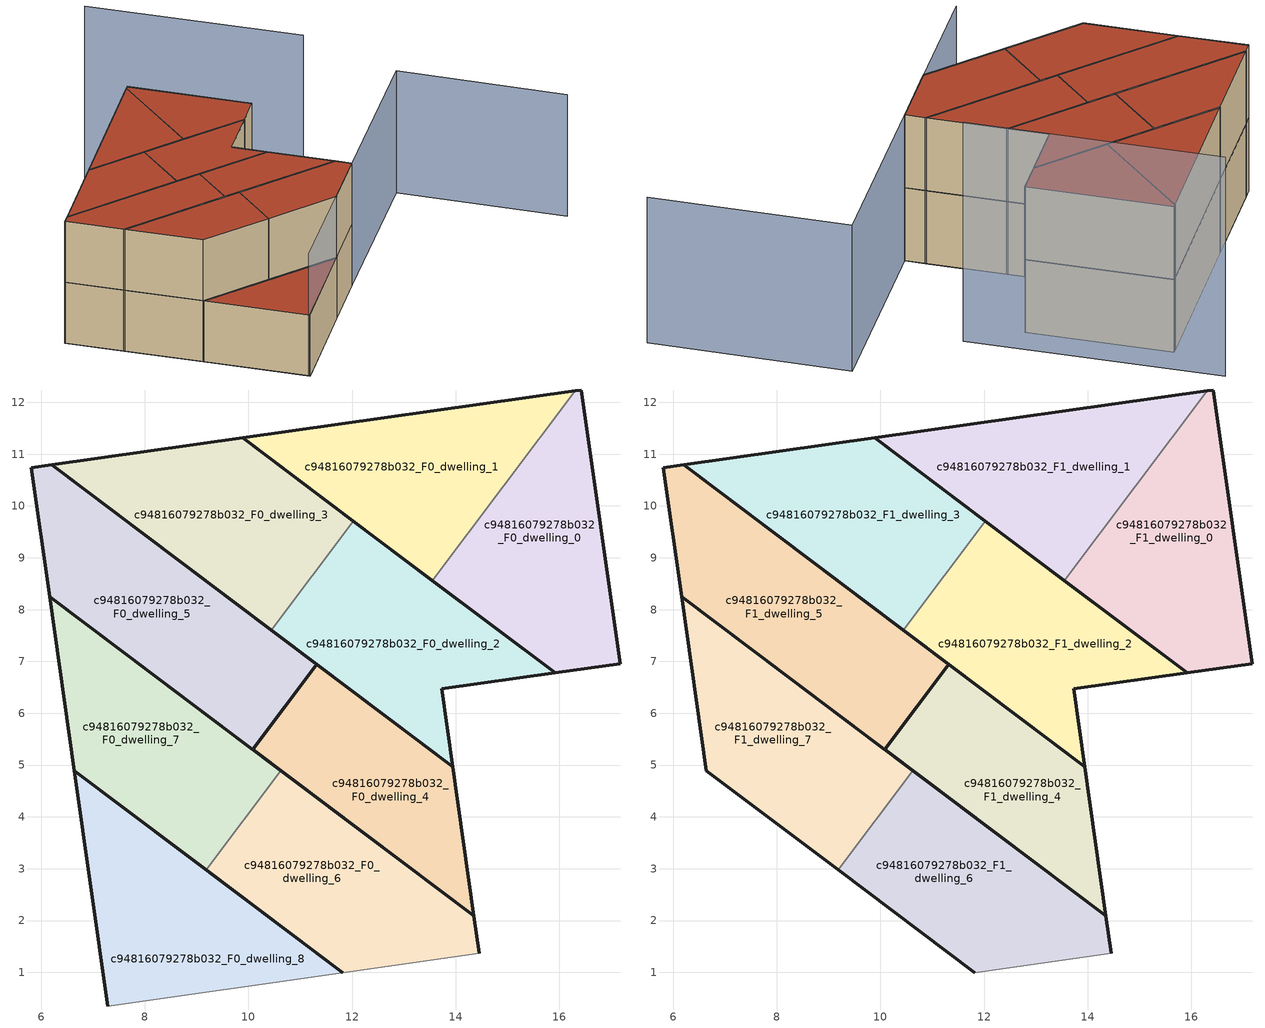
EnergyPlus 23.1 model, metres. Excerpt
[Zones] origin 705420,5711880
c94816079278b032_F0_dwelling_0
 floor ground (EU_floor_Construction): 17.17,6.96 16.42,12.24 16.3,12.22 13.55,8.56 15.92,6.78 z0
 wall outside (EU_wall_Construction): 16.3,12.22 16.42,12.24 17.17,6.96 15.92,6.78 13.55,8.56 z0:3
 wall to c94816079278b032_F0_dwelling_1 (EU_wall_Construction): 13.55,8.56 16.3,12.22 z0:3
c94816079278b032_F0_dwelling_1
 floor ground (EU_floor_Construction): 13.55,8.56 16.3,12.22 9.89,11.31 z0
 wall outside (EU_wall_Construction): 13.55,8.56 9.89,11.31 16.3,12.22 z0:3
c94816079278b032_F0_dwelling_2
 floor ground (EU_floor_Construction): 15.92,6.78 12.02,9.71 10.44,7.6 13.94,4.97 13.73,6.47 z0
 wall outside (EU_wall_Construction): 12.02,9.71 15.92,6.78 13.73,6.47 13.94,4.97 10.44,7.6 z0:3
 wall to c94816079278b032_F0_dwelling_3 (EU_wall_Construction): 10.44,7.6 12.02,9.71 z0:3
c94816079278b032_F0_dwelling_3
 floor ground (EU_floor_Construction): 10.44,7.6 12.02,9.71 9.89,11.31 6.2,10.79 z0
 wall outside (EU_wall_Construction): 10.44,7.6 6.2,10.79 9.89,11.31 12.02,9.71 z0:3
c94816079278b032_F0_dwelling_4
 floor ground (EU_floor_Construction): 14.35,2.09 13.94,4.97 11.32,6.94 10.09,5.3 z0
 wall outside (EU_wall_Construction): 14.35,2.09 10.09,5.3 11.32,6.94 13.94,4.97 14.35,2.09 z0:3
c94816079278b032_F0_dwelling_5
 floor ground (EU_floor_Construction): 10.08,5.3 11.32,6.94 6.2,10.79 5.81,10.74 6.17,8.25 z0
 wall outside (EU_wall_Construction): 10.08,5.3 6.17,8.25 5.81,10.74 6.2,10.79 11.32,6.94 10.08,5.3 z0:3
c94816079278b032_F0_dwelling_6
 floor ground (EU_floor_Construction): 14.45,1.37 14.35,2.09 10.63,4.89 9.19,2.98 11.82,0.99 z0
 wall outside (EU_wall_Construction): 10.63,4.89 14.35,2.09 14.45,1.37 / 11.82,0.99 9.19,2.98 z0:3
 wall to c94816079278b032_F0_dwelling_7 (EU_wall_Construction): 9.19,2.98 10.63,4.89 z0:3
 wall adiabatic (EU_wall_Construction): 14.45,1.37 11.82,0.99 z0:3
c94816079278b032_F0_dwelling_7
 floor ground (EU_floor_Construction): 9.19,2.98 10.63,4.89 6.17,8.25 6.64,4.89 z0
 wall outside (EU_wall_Construction): 9.19,2.98 6.64,4.89 6.17,8.25 10.63,4.89 z0:3
c94816079278b032_F0_dwelling_8
 floor ground (EU_floor_Construction): 11.82,0.99 6.64,4.89 7.29,0.35 z0
 wall outside (EU_wall_Construction): 7.29,0.35 6.64,4.89 11.82,0.99 z0:3
 wall adiabatic (EU_wall_Construction): 11.82,0.99 7.29,0.35 z0:3
 roof outside (EU_roof_Construction): 11.82,0.99 7.29,0.35 6.64,4.89 z3
c94816079278b032_F1_dwelling_0
 floor to c94816079278b032_F0_dwelling_0 (EU_floor_Construction): 17.17,6.96 16.42,12.24 16.3,12.22 13.55,8.56 15.92,6.78 z3
 wall outside (EU_wall_Construction): 16.3,12.22 16.42,12.24 17.17,6.96 15.92,6.78 13.55,8.56 z3:6
 wall to c94816079278b032_F1_dwelling_1 (EU_wall_Construction): 13.55,8.56 16.3,12.22 z3:6
 roof outside (EU_roof_Construction): 16.42,12.24 17.17,6.96 15.92,6.78 13.55,8.56 16.3,12.22 z6
c94816079278b032_F1_dwelling_1
 floor to c94816079278b032_F0_dwelling_1 (EU_floor_Construction): 13.55,8.56 16.3,12.22 9.89,11.31 z3
 wall outside (EU_wall_Construction): 13.55,8.56 9.89,11.31 16.3,12.22 z3:6
 roof outside (EU_roof_Construction): 16.3,12.22 13.55,8.56 9.89,11.31 z6
c94816079278b032_F1_dwelling_2
 floor to c94816079278b032_F0_dwelling_2 (EU_floor_Construction): 15.92,6.78 12.02,9.71 10.44,7.6 13.94,4.97 13.73,6.47 z3
 wall outside (EU_wall_Construction): 12.02,9.71 15.92,6.78 13.73,6.47 13.94,4.97 10.44,7.6 z3:6
 wall to c94816079278b032_F1_dwelling_3 (EU_wall_Construction): 10.44,7.6 12.02,9.71 z3:6
 roof outside (EU_roof_Construction): 15.92,6.78 13.73,6.47 13.94,4.97 10.44,7.6 12.02,9.71 z6
c94816079278b032_F1_dwelling_3
 floor to c94816079278b032_F0_dwelling_3 (EU_floor_Construction): 10.44,7.6 12.02,9.71 9.89,11.31 6.2,10.79 z3
 wall outside (EU_wall_Construction): 10.44,7.6 6.2,10.79 9.89,11.31 12.02,9.71 z3:6
 roof outside (EU_roof_Construction): 12.02,9.71 10.44,7.6 6.2,10.79 9.89,11.31 z6
c94816079278b032_F1_dwelling_4
 floor to c94816079278b032_F0_dwelling_4 (EU_floor_Construction): 14.35,2.09 13.94,4.97 11.32,6.94 10.09,5.3 z3
 wall outside (EU_wall_Construction): 14.35,2.09 10.09,5.3 11.32,6.94 13.94,4.97 14.35,2.09 z3:6
 roof outside (EU_roof_Construction): 13.94,4.97 14.35,2.09 10.09,5.3 11.32,6.94 z6
c94816079278b032_F1_dwelling_5
 floor to c94816079278b032_F0_dwelling_5 (EU_floor_Construction): 10.08,5.3 11.32,6.94 6.2,10.79 5.81,10.74 6.17,8.25 z3
 wall outside (EU_wall_Construction): 10.08,5.3 6.17,8.25 5.81,10.74 6.2,10.79 11.32,6.94 10.08,5.3 z3:6
 roof outside (EU_roof_Construction): 11.32,6.94 10.08,5.3 6.17,8.25 5.81,10.74 6.2,10.79 z6
c94816079278b032_F1_dwelling_6
 floor to c94816079278b032_F0_dwelling_6 (EU_floor_Construction): 14.45,1.37 14.35,2.09 10.63,4.89 9.19,2.98 11.82,0.99 z3
 wall outside (EU_wall_Construction): 10.63,4.89 14.35,2.09 14.45,1.37 / 11.82,0.99 9.19,2.98 z3:6
 wall to c94816079278b032_F1_dwelling_7 (EU_wall_Construction): 9.19,2.98 10.63,4.89 z3:6
 wall adiabatic (EU_wall_Construction): 14.45,1.37 11.82,0.99 z3:6
 roof outside (EU_roof_Construction): 14.35,2.09 14.45,1.37 11.82,0.99 9.19,2.98 10.63,4.89 z6
c94816079278b032_F1_dwelling_7
 floor to c94816079278b032_F0_dwelling_7 (EU_floor_Construction): 9.19,2.98 10.63,4.89 6.17,8.25 6.64,4.89 z3
 wall outside (EU_wall_Construction): 9.19,2.98 6.64,4.89 6.17,8.25 10.63,4.89 z3:6
 roof outside (EU_roof_Construction): 10.63,4.89 9.19,2.98 6.64,4.89 6.17,8.25 z6
shading: 7.28,0.41 21.72,2.33 / 21.72,2.33 22.68,-4.93 z0:6; 18.48,5.19 17.16,14.44 z0:9
[Building]
EU S2 Campaign: North Axis=0; Terrain=City; Solar Distribution=FullExterior
[Site:Location]
London: Latitude=51.5; Longitude=-0.5; Time Zone=0; Elevation=25
[SizingPeriod:WeatherFileDays]
AnnualSizingPeriod: Begin Month=1; Begin Day of Month=1; End Month=12; End Day of Month=31; Day of Week for Start Day=Monday; Use Weather File Daylight Saving Period=No; Use Weather File Rain and Snow Indicators=No
[MATERIAL]
EU_InternalMass_Material: Roughness=MediumRough; Thickness=0.1; Conductivity=1; Density=1800; Specific Heat=900; Thermal Absorptance=0.9; Solar Absorptance=0.7; Visible Absorptance=0.7
[MATERIAL:NOMASS] Roughness=MediumRough; Thermal Absorptance=0.9; Solar Absorptance=0.7; Visible Absorptance=0.7
Name | Thermal Resistance
EU_wall_NoMass | 1.04674
EU_roof_NoMass | 4.32442
EU_floor_NoMass | 2.04616
[CONSTRUCTION]
EU_wall_Construction: EU_wall_NoMass
EU_roof_Construction: EU_roof_NoMass
EU_floor_Construction: EU_floor_NoMass
EU_InternalMass_Construction: EU_InternalMass_Material
[ZONE] Type=1; Multiplier=1; Ceiling Height=autocalculate; Floor Area=autocalculate; Part of Total Floor Area=Yes
Name | Volume
c94816079278b032_F0_dwelling_0; c94816079278b032_F1_dwelling_0 | 31.4788
c94816079278b032_F0_dwelling_1; c94816079278b032_F1_dwelling_1 | 31.4912
c94816079278b032_F0_dwelling_2; c94816079278b032_F1_dwelling_2 | 31.4993
c94816079278b032_F0_dwelling_3; c94816079278b032_F1_dwelling_3 | 31.5015
c94816079278b032_F0_dwelling_4; c94816079278b032_F1_dwelling_4 | 26.5474
c94816079278b032_F0_dwelling_5; c94816079278b032_F1_dwelling_5 | 36.3662
c94816079278b032_F0_dwelling_6; c94816079278b032_F1_dwelling_6 | 31.4941
c94816079278b032_F0_dwelling_7; c94816079278b032_F1_dwelling_7 | 31.4868
c94816079278b032_F0_dwelling_8 | 31.4919
[INTERNALMASS] Construction=EU_InternalMass_Construction
Name | Zone or ZoneList | Surface Area
c94816079278b032_F0_dwelling_0_EU_InternalMass | c94816079278b032_F0_dwelling_0 | 10.4923
c94816079278b032_F0_dwelling_1_EU_InternalMass | c94816079278b032_F0_dwelling_1 | 10.496
c94816079278b032_F0_dwelling_2_EU_InternalMass | c94816079278b032_F0_dwelling_2 | 10.4999
c94816079278b032_F0_dwelling_3_EU_InternalMass | c94816079278b032_F0_dwelling_3 | 10.4997
c94816079278b032_F0_dwelling_4_EU_InternalMass | c94816079278b032_F0_dwelling_4 | 8.85999
c94816079278b032_F0_dwelling_5_EU_InternalMass | c94816079278b032_F0_dwelling_5 | 12.1218
c94816079278b032_F0_dwelling_6_EU_InternalMass | c94816079278b032_F0_dwelling_6 | 10.4977
c94816079278b032_F0_dwelling_7_EU_InternalMass | c94816079278b032_F0_dwelling_7 | 10.5021
c94816079278b032_F0_dwelling_8_EU_InternalMass | c94816079278b032_F0_dwelling_8 | 10.497
c94816079278b032_F1_dwelling_0_EU_InternalMass | c94816079278b032_F1_dwelling_0 | 10.4965
c94816079278b032_F1_dwelling_1_EU_InternalMass | c94816079278b032_F1_dwelling_1 | 10.4938
c94816079278b032_F1_dwelling_2_EU_InternalMass | c94816079278b032_F1_dwelling_2 | 10.4982
c94816079278b032_F1_dwelling_3_EU_InternalMass | c94816079278b032_F1_dwelling_3 | 15.7443
c94816079278b032_F1_dwelling_4_EU_InternalMass | c94816079278b032_F1_dwelling_4 | 15.7448
c94816079278b032_F1_dwelling_5_EU_InternalMass | c94816079278b032_F1_dwelling_5 | 10.4933
c94816079278b032_F1_dwelling_6_EU_InternalMass | c94816079278b032_F1_dwelling_6 | 10.498
c94816079278b032_F1_dwelling_7_EU_InternalMass | c94816079278b032_F1_dwelling_7 | 10.4963
[OTHEREQUIPMENT] Fuel Type=Electricity; Design Level Calculation Method=Watts/Area; Power per Zone Floor Area=1; Fraction Latent=0; Fraction Radiant=0; Fraction Lost=0; Carbon Dioxide Generation Rate=0; EndUse Subcategory=EU_Step8_InternalGains
Name | Zone or ZoneList or Space or SpaceList | Schedule
EU_Step8_InternalGain_c94816079278b032_F0_dwelling_0_f000 | c94816079278b032_F0_dwelling_0 | EU_Step8_GainSchedule_c94816079278b032_F0_dwelling_0_f000
EU_Step8_InternalGain_c94816079278b032_F0_dwelling_1_f000 | c94816079278b032_F0_dwelling_1 | EU_Step8_GainSchedule_c94816079278b032_F0_dwelling_1_f000
EU_Step8_InternalGain_c94816079278b032_F0_dwelling_2_f000 | c94816079278b032_F0_dwelling_2 | EU_Step8_GainSchedule_c94816079278b032_F0_dwelling_2_f000
EU_Step8_InternalGain_c94816079278b032_F0_dwelling_3_f000 | c94816079278b032_F0_dwelling_3 | EU_Step8_GainSchedule_c94816079278b032_F0_dwelling_3_f000
EU_Step8_InternalGain_c94816079278b032_F0_dwelling_4_f000 | c94816079278b032_F0_dwelling_4 | EU_Step8_GainSchedule_c94816079278b032_F0_dwelling_4_f000
EU_Step8_InternalGain_c94816079278b032_F0_dwelling_5_f000 | c94816079278b032_F0_dwelling_5 | EU_Step8_GainSchedule_c94816079278b032_F0_dwelling_5_f000
EU_Step8_InternalGain_c94816079278b032_F0_dwelling_6_f000 | c94816079278b032_F0_dwelling_6 | EU_Step8_GainSchedule_c94816079278b032_F0_dwelling_6_f000
EU_Step8_InternalGain_c94816079278b032_F0_dwelling_7_f000 | c94816079278b032_F0_dwelling_7 | EU_Step8_GainSchedule_c94816079278b032_F0_dwelling_7_f000
EU_Step8_InternalGain_c94816079278b032_F0_dwelling_8_f000 | c94816079278b032_F0_dwelling_8 | EU_Step8_GainSchedule_c94816079278b032_F0_dwelling_8_f000
EU_Step8_InternalGain_c94816079278b032_F1_dwelling_0_f000 | c94816079278b032_F1_dwelling_0 | EU_Step8_GainSchedule_c94816079278b032_F1_dwelling_0_f000
EU_Step8_InternalGain_c94816079278b032_F1_dwelling_1_f000 | c94816079278b032_F1_dwelling_1 | EU_Step8_GainSchedule_c94816079278b032_F1_dwelling_1_f000
EU_Step8_InternalGain_c94816079278b032_F1_dwelling_2_f000 | c94816079278b032_F1_dwelling_2 | EU_Step8_GainSchedule_c94816079278b032_F1_dwelling_2_f000
EU_Step8_InternalGain_c94816079278b032_F1_dwelling_3_f000 | c94816079278b032_F1_dwelling_3 | EU_Step8_GainSchedule_c94816079278b032_F1_dwelling_3_f000
EU_Step8_InternalGain_c94816079278b032_F1_dwelling_4_f000 | c94816079278b032_F1_dwelling_4 | EU_Step8_GainSchedule_c94816079278b032_F1_dwelling_4_f000
EU_Step8_InternalGain_c94816079278b032_F1_dwelling_5_f000 | c94816079278b032_F1_dwelling_5 | EU_Step8_GainSchedule_c94816079278b032_F1_dwelling_5_f000
EU_Step8_InternalGain_c94816079278b032_F1_dwelling_6_f000 | c94816079278b032_F1_dwelling_6 | EU_Step8_GainSchedule_c94816079278b032_F1_dwelling_6_f000
EU_Step8_InternalGain_c94816079278b032_F1_dwelling_7_f000 | c94816079278b032_F1_dwelling_7 | EU_Step8_GainSchedule_c94816079278b032_F1_dwelling_7_f000
[ZONEVENTILATION:DESIGNFLOWRATE] Schedule=EU_AlwaysOn; Design Flow Rate Calculation Method=AirChanges/Hour; Air Changes per Hour=0.488719; Ventilation Type=Natural; Fan Pressure Rise=0; Fan Total Efficiency=1; Constant Term Coefficient=1; Temperature Term Coefficient=0; Velocity Term Coefficient=0; Velocity Squared Term Coefficient=0; Minimum Indoor Temperature=-100; Maximum Indoor Temperature=100; Delta Temperature=-100; Minimum Outdoor Temperature=-100; Maximum Outdoor Temperature=100; Maximum Wind Speed=40
Name | Zone or ZoneList or Space or SpaceList
EU_ConstantAir_c94816079278b032_F0_dwelling_0 | c94816079278b032_F0_dwelling_0
EU_ConstantAir_c94816079278b032_F0_dwelling_1 | c94816079278b032_F0_dwelling_1
EU_ConstantAir_c94816079278b032_F0_dwelling_2 | c94816079278b032_F0_dwelling_2
EU_ConstantAir_c94816079278b032_F0_dwelling_3 | c94816079278b032_F0_dwelling_3
EU_ConstantAir_c94816079278b032_F0_dwelling_4 | c94816079278b032_F0_dwelling_4
EU_ConstantAir_c94816079278b032_F0_dwelling_5 | c94816079278b032_F0_dwelling_5
EU_ConstantAir_c94816079278b032_F0_dwelling_6 | c94816079278b032_F0_dwelling_6
EU_ConstantAir_c94816079278b032_F0_dwelling_7 | c94816079278b032_F0_dwelling_7
EU_ConstantAir_c94816079278b032_F0_dwelling_8 | c94816079278b032_F0_dwelling_8
EU_ConstantAir_c94816079278b032_F1_dwelling_0 | c94816079278b032_F1_dwelling_0
EU_ConstantAir_c94816079278b032_F1_dwelling_1 | c94816079278b032_F1_dwelling_1
EU_ConstantAir_c94816079278b032_F1_dwelling_2 | c94816079278b032_F1_dwelling_2
EU_ConstantAir_c94816079278b032_F1_dwelling_3 | c94816079278b032_F1_dwelling_3
EU_ConstantAir_c94816079278b032_F1_dwelling_4 | c94816079278b032_F1_dwelling_4
EU_ConstantAir_c94816079278b032_F1_dwelling_5 | c94816079278b032_F1_dwelling_5
EU_ConstantAir_c94816079278b032_F1_dwelling_6 | c94816079278b032_F1_dwelling_6
EU_ConstantAir_c94816079278b032_F1_dwelling_7 | c94816079278b032_F1_dwelling_7
[HVACTEMPLATE:THERMOSTAT] Constant Heating Setpoint=20; Constant Cooling Setpoint=50
EU_HeatOnly_c94816079278b032_F0_dwelling_0; EU_HeatOnly_c94816079278b032_F0_dwelling_1; EU_HeatOnly_c94816079278b032_F0_dwelling_2; EU_HeatOnly_c94816079278b032_F0_dwelling_3; EU_HeatOnly_c94816079278b032_F0_dwelling_4; EU_HeatOnly_c94816079278b032_F0_dwelling_5; EU_HeatOnly_c94816079278b032_F0_dwelling_6; EU_HeatOnly_c94816079278b032_F0_dwelling_7; EU_HeatOnly_c94816079278b032_F0_dwelling_8; EU_HeatOnly_c94816079278b032_F1_dwelling_0; EU_HeatOnly_c94816079278b032_F1_dwelling_1; EU_HeatOnly_c94816079278b032_F1_dwelling_2; EU_HeatOnly_c94816079278b032_F1_dwelling_3; EU_HeatOnly_c94816079278b032_F1_dwelling_4; EU_HeatOnly_c94816079278b032_F1_dwelling_5; EU_HeatOnly_c94816079278b032_F1_dwelling_6; EU_HeatOnly_c94816079278b032_F1_dwelling_7
[HVACTEMPLATE:ZONE:IDEALLOADSAIRSYSTEM] System Availability Schedule=EU_AlwaysOn; Maximum Heating Supply Air Temperature=50; Minimum Cooling Supply Air Temperature=13; Maximum Heating Supply Air Humidity Ratio=0.0156; Minimum Cooling Supply Air Humidity Ratio=0.0077; Heating Limit=NoLimit; Cooling Limit=NoLimit; Heating Availability Schedule=EU_AlwaysOn; Cooling Availability Schedule=EU_CoolingOff; Dehumidification Control Type=ConstantSensibleHeatRatio; Cooling Sensible Heat Ratio=0.7; Dehumidification Setpoint=60; Humidification Control Type=None; Humidification Setpoint=30; Outdoor Air Method=None; Outdoor Air Flow Rate per Person=0.00944; Outdoor Air Flow Rate per Zone Floor Area=0; Outdoor Air Flow Rate per Zone=0; Demand Controlled Ventilation Type=None; Outdoor Air Economizer Type=NoEconomizer; Heat Recovery Type=None; Sensible Heat Recovery Effectiveness=0.7; Latent Heat Recovery Effectiveness=0.65
Name | Template Thermostat
c94816079278b032_F0_dwelling_0 | EU_HeatOnly_c94816079278b032_F0_dwelling_0
c94816079278b032_F0_dwelling_1 | EU_HeatOnly_c94816079278b032_F0_dwelling_1
c94816079278b032_F0_dwelling_2 | EU_HeatOnly_c94816079278b032_F0_dwelling_2
c94816079278b032_F0_dwelling_3 | EU_HeatOnly_c94816079278b032_F0_dwelling_3
c94816079278b032_F0_dwelling_4 | EU_HeatOnly_c94816079278b032_F0_dwelling_4
c94816079278b032_F0_dwelling_5 | EU_HeatOnly_c94816079278b032_F0_dwelling_5
c94816079278b032_F0_dwelling_6 | EU_HeatOnly_c94816079278b032_F0_dwelling_6
c94816079278b032_F0_dwelling_7 | EU_HeatOnly_c94816079278b032_F0_dwelling_7
c94816079278b032_F0_dwelling_8 | EU_HeatOnly_c94816079278b032_F0_dwelling_8
c94816079278b032_F1_dwelling_0 | EU_HeatOnly_c94816079278b032_F1_dwelling_0
c94816079278b032_F1_dwelling_1 | EU_HeatOnly_c94816079278b032_F1_dwelling_1
c94816079278b032_F1_dwelling_2 | EU_HeatOnly_c94816079278b032_F1_dwelling_2
c94816079278b032_F1_dwelling_3 | EU_HeatOnly_c94816079278b032_F1_dwelling_3
c94816079278b032_F1_dwelling_4 | EU_HeatOnly_c94816079278b032_F1_dwelling_4
c94816079278b032_F1_dwelling_5 | EU_HeatOnly_c94816079278b032_F1_dwelling_5
c94816079278b032_F1_dwelling_6 | EU_HeatOnly_c94816079278b032_F1_dwelling_6
c94816079278b032_F1_dwelling_7 | EU_HeatOnly_c94816079278b032_F1_dwelling_7
[SIZING:ZONE] Zone Cooling Design Supply Air Temperature Input Method=SupplyAirTemperature; Zone Cooling Design Supply Air Temperature=13; Zone Heating Design Supply Air Temperature Input Method=SupplyAirTemperature; Zone Heating Design Supply Air Temperature=50; Zone Cooling Design Supply Air Humidity Ratio=0.008; Zone Heating Design Supply Air Humidity Ratio=0.008; Cooling Design Air Flow Method=DesignDay; Cooling Design Air Flow Rate=0; Cooling Minimum Air Flow per Zone Floor Area=0.000762; Cooling Minimum Air Flow=0; Cooling Minimum Air Flow Fraction=0.2; Heating Design Air Flow Method=DesignDay; Heating Design Air Flow Rate=0; Heating Maximum Air Flow per Zone Floor Area=0.002032; Heating Maximum Air Flow=0.141576; Heating Maximum Air Flow Fraction=0.3; Account for Dedicated Outdoor Air System=No; Dedicated Outdoor Air System Control Strategy=NeutralSupplyAir; Dedicated Outdoor Air Low Setpoint Temperature for Design=autosize; Dedicated Outdoor Air High Setpoint Temperature for Design=autosize; Zone Load Sizing Method=Sensible Load Only No Latent Load; Zone Latent Cooling Design Supply Air Humidity Ratio Input Method=HumidityRatioDifference; Zone Cooling Design Supply Air Humidity Ratio Difference=0.005; Zone Latent Heating Design Supply Air Humidity Ratio Input Method=HumidityRatioDifference; Zone Humidification Design Supply Air Humidity Ratio Difference=0.005
c94816079278b032_F0_dwelling_0; c94816079278b032_F0_dwelling_1; c94816079278b032_F0_dwelling_2; c94816079278b032_F0_dwelling_3; c94816079278b032_F0_dwelling_4; c94816079278b032_F0_dwelling_5; c94816079278b032_F0_dwelling_6; c94816079278b032_F0_dwelling_7; c94816079278b032_F0_dwelling_8; c94816079278b032_F1_dwelling_0; c94816079278b032_F1_dwelling_1; c94816079278b032_F1_dwelling_2; c94816079278b032_F1_dwelling_3; c94816079278b032_F1_dwelling_4; c94816079278b032_F1_dwelling_5; c94816079278b032_F1_dwelling_6; c94816079278b032_F1_dwelling_7
[SCHEDULE:CONSTANT]
Name | Hourly Value
EU_AlwaysOn | 1
EU_CoolingOff | 0
[SCHEDULE:FILE] Column Number=1; Rows to Skip at Top=0; Number of Hours of Data=8760; Column Separator=Comma; Interpolate to Timestep=No; Minutes per Item=60; Adjust Schedule for Daylight Savings=Yes
Name | File
EU_Step8_GainSchedule_c94816079278b032_F0_dwelling_0_f000 | ../../schedules/c94816079278b032/c94816079278b032_F0_dwelling_0_f000_gain.csv
EU_Step8_GainSchedule_c94816079278b032_F0_dwelling_1_f000 | ../../schedules/c94816079278b032/c94816079278b032_F0_dwelling_1_f000_gain.csv
EU_Step8_GainSchedule_c94816079278b032_F0_dwelling_2_f000 | ../../schedules/c94816079278b032/c94816079278b032_F0_dwelling_2_f000_gain.csv
EU_Step8_GainSchedule_c94816079278b032_F0_dwelling_3_f000 | ../../schedules/c94816079278b032/c94816079278b032_F0_dwelling_3_f000_gain.csv
EU_Step8_GainSchedule_c94816079278b032_F0_dwelling_4_f000 | ../../schedules/c94816079278b032/c94816079278b032_F0_dwelling_4_f000_gain.csv
EU_Step8_GainSchedule_c94816079278b032_F0_dwelling_5_f000 | ../../schedules/c94816079278b032/c94816079278b032_F0_dwelling_5_f000_gain.csv
EU_Step8_GainSchedule_c94816079278b032_F0_dwelling_6_f000 | ../../schedules/c94816079278b032/c94816079278b032_F0_dwelling_6_f000_gain.csv
EU_Step8_GainSchedule_c94816079278b032_F0_dwelling_7_f000 | ../../schedules/c94816079278b032/c94816079278b032_F0_dwelling_7_f000_gain.csv
EU_Step8_GainSchedule_c94816079278b032_F0_dwelling_8_f000 | ../../schedules/c94816079278b032/c94816079278b032_F0_dwelling_8_f000_gain.csv
EU_Step8_GainSchedule_c94816079278b032_F1_dwelling_0_f000 | ../../schedules/c94816079278b032/c94816079278b032_F1_dwelling_0_f000_gain.csv
EU_Step8_GainSchedule_c94816079278b032_F1_dwelling_1_f000 | ../../schedules/c94816079278b032/c94816079278b032_F1_dwelling_1_f000_gain.csv
EU_Step8_GainSchedule_c94816079278b032_F1_dwelling_2_f000 | ../../schedules/c94816079278b032/c94816079278b032_F1_dwelling_2_f000_gain.csv
EU_Step8_GainSchedule_c94816079278b032_F1_dwelling_3_f000 | ../../schedules/c94816079278b032/c94816079278b032_F1_dwelling_3_f000_gain.csv
EU_Step8_GainSchedule_c94816079278b032_F1_dwelling_4_f000 | ../../schedules/c94816079278b032/c94816079278b032_F1_dwelling_4_f000_gain.csv
EU_Step8_GainSchedule_c94816079278b032_F1_dwelling_5_f000 | ../../schedules/c94816079278b032/c94816079278b032_F1_dwelling_5_f000_gain.csv
EU_Step8_GainSchedule_c94816079278b032_F1_dwelling_6_f000 | ../../schedules/c94816079278b032/c94816079278b032_F1_dwelling_6_f000_gain.csv
EU_Step8_GainSchedule_c94816079278b032_F1_dwelling_7_f000 | ../../schedules/c94816079278b032/c94816079278b032_F1_dwelling_7_f000_gain.csv
